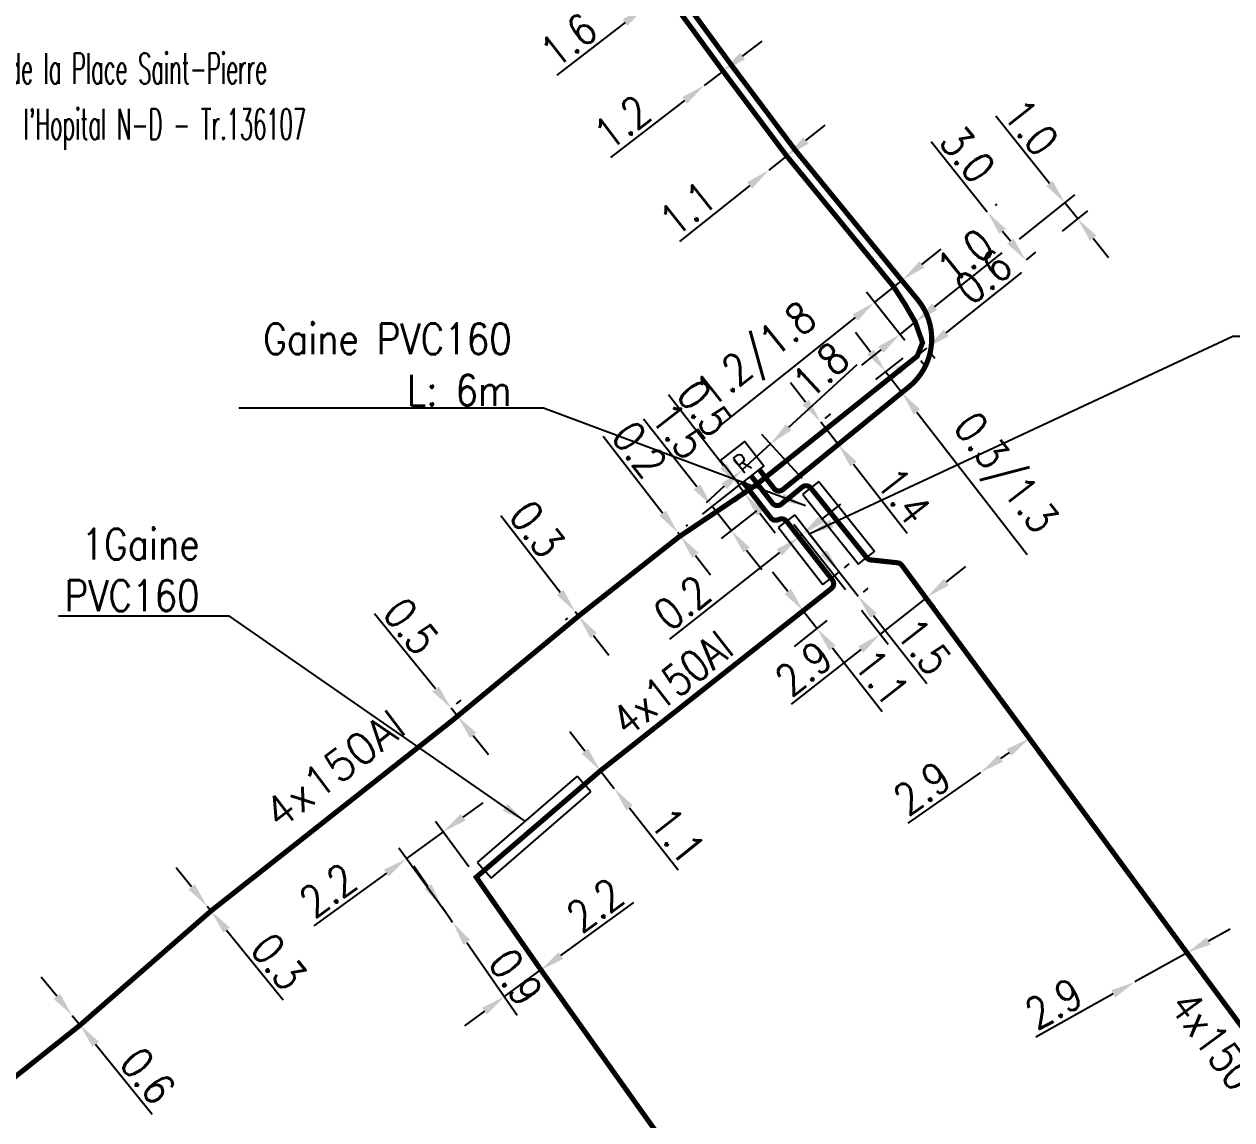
# Model space of a CAD drawing. Header units: millimetres. Extents: x 80000 to 81010, y 144000 to 145002.
# Drawn here: x 80778.1 to 80836.8, y 144530.2 to 144583.4 of the extents above; entities that cross this region are included whole.
import ezdxf
from ezdxf.enums import TextEntityAlignment as Align

# ---------------------------------------------------------------- set-up
doc = ezdxf.new("R2010")
doc.units = ezdxf.units.MM
doc.header["$PDMODE"] = 34
doc.linetypes.add('B_ST_AL', pattern=[2000, 1000, 1000])
doc.layers.get('0').update_dxf_attribs({"linetype": 'CONTINUOUS'})
doc.layers.get('Defpoints').update_dxf_attribs({"linetype": 'CONTINUOUS'})
for name, color, linetype in [('B_100', 3, 'CONTINUOUS'), ('B_110', 1, 'CONTINUOUS'), ('B_200', 7, 'CONTINUOUS'), ('B_400', 7, 'CONTINUOUS'), ('B_910', 7, 'CONTINUOUS')]:
    doc.layers.add(name, color=color, linetype=linetype)
doc.styles.add('M_ROMANS', font='ROMANS.shx', dxfattribs={"width": 0.75})
doc.styles.get("Standard").update_dxf_attribs({"font": 'romans.shx', "width": 0.85})
doc.dimstyles.get("Standard").update_dxf_attribs({"dimtxt": 1.5, "dimasz": 1.2, "dimexe": 0.625, "dimexo": 0.625, "dimgap": 0.25, "dimtad": 1, "dimdec": 1, "dimzin": 0, "dimdsep": 46, "dimtxsty": 'Standard', "dimcen": -0.5, "dimadec": 0, "dimazin": 0, "dimtfac": 1, "dimtdec": 1, "dimtmove": 0, "dimatfit": 3, "dimfxl": 0, "dimtolj": 1, "dimtzin": 0, "dimarcsym": 0})

# ---------------------------------------------------------------- blocks, each defined once
blk = doc.blocks.new('*D719')
at = {"layer": 'B_110', "color": 0, "linetype": 'Continuous', "lineweight": -2, "transparency": 16777216}
for p, q in [((80779.665, 144536.217), (80778.909, 144537.149)), ((80780.906, 144535.679), (80780.906, 144535.679)), ((80780.421, 144535.285), (80780.799, 144534.819)), ((80781.284, 144535.213), (80781.284, 144535.213)), ((80781.555, 144533.887), (80784.308, 144530.492))]:
    blk.add_line(p, q, dxfattribs=at)
at = {"layer": 'B_110', "color": 0, "linetype": 'Continuous', "transparency": 16777216}
for points in [[(80779.82, 144536.343), (80779.509, 144536.091), (80780.421, 144535.285)], [(80781.71, 144534.013), (80781.399, 144533.761), (80780.799, 144534.819)]]:
    blk.add_solid(points, dxfattribs=at)
at = {"layer": 'Defpoints', "color": 0, "linetype": 'Continuous', "transparency": 16777216}
for p in [(80780.421, 144535.285), (80780.799, 144534.819), (80780.799, 144534.819)]:
    blk.add_point(p, dxfattribs=at)
at = {"layer": 'B_110', "color": 0, "linetype": 'Continuous', "transparency": 16777216, "insert": (80784.086, 144532.354), "char_height": 1.5, "attachment_point": 5, "rotation": 309.04587}
blk.add_mtext('\\A1;0.6', dxfattribs=at)
blk = doc.blocks.new('*D720')
at = {"layer": 'B_110', "color": 0, "linetype": 'Continuous', "lineweight": -2, "transparency": 16777216}
for p, q in [((80786.216, 144541.531), (80785.46, 144542.463)), ((80786.972, 144540.599), (80787.161, 144540.366)), ((80787.917, 144539.434), (80790.67, 144536.039))]:
    blk.add_line(p, q, dxfattribs=at)
at = {"layer": 'B_110', "color": 0, "linetype": 'Continuous', "transparency": 16777216}
for points in [[(80786.371, 144541.657), (80786.06, 144541.405), (80786.972, 144540.599)], [(80788.072, 144539.56), (80787.761, 144539.308), (80787.161, 144540.366)]]:
    blk.add_solid(points, dxfattribs=at)
at = {"layer": 'Defpoints', "color": 0, "linetype": 'Continuous', "transparency": 16777216}
for p in [(80786.972, 144540.599), (80787.161, 144540.366), (80787.161, 144540.366)]:
    blk.add_point(p, dxfattribs=at)
at = {"layer": 'B_110', "color": 0, "linetype": 'Continuous', "transparency": 16777216, "insert": (80790.448, 144537.9), "char_height": 1.5, "attachment_point": 5, "rotation": 309.04587}
blk.add_mtext('\\A1;0.3', dxfattribs=at)
blk = doc.blocks.new('*D721')
at = {"layer": 'B_110', "color": 0, "linetype": 'Continuous', "lineweight": -2, "transparency": 16777216}
for p, q in [((80798.072, 144551.148), (80795.105, 144554.805)), ((80799.143, 144549.827), (80798.828, 144550.216)), ((80799.09, 144550.428), (80799.313, 144550.609)), ((80799.405, 144550.04), (80799.628, 144550.221)), ((80799.899, 144548.895), (80800.655, 144547.963))]:
    blk.add_line(p, q, dxfattribs=at)
at = {"layer": 'B_110', "color": 0, "linetype": 'Continuous', "transparency": 16777216}
for points in [[(80798.227, 144551.274), (80797.917, 144551.022), (80798.828, 144550.216)], [(80800.054, 144549.021), (80799.744, 144548.769), (80799.143, 144549.827)]]:
    blk.add_solid(points, dxfattribs=at)
at = {"layer": 'Defpoints', "color": 0, "linetype": 'Continuous', "transparency": 16777216}
for p in [(80798.605, 144550.034), (80798.92, 144549.646), (80799.143, 144549.827)]:
    blk.add_point(p, dxfattribs=at)
at = {"layer": 'B_110', "color": 0, "linetype": 'Continuous', "transparency": 16777216, "insert": (80796.881, 144554.204), "char_height": 1.5, "attachment_point": 5, "rotation": 309.04587}
blk.add_mtext('\\A1;0.5', dxfattribs=at)
blk = doc.blocks.new('*D722')
at = {"layer": 'B_110', "color": 0, "linetype": 'Continuous', "lineweight": -2, "transparency": 16777216}
for p, q in [((80804.132, 144555.838), (80801.246, 144559.56)), ((80805.02, 144554.692), (80804.867, 144554.89)), ((80804.484, 144554.592), (80804.373, 144554.507)), ((80804.637, 144554.395), (80804.527, 144554.309)), ((80805.756, 144553.744), (80806.491, 144552.796))]:
    blk.add_line(p, q, dxfattribs=at)
at = {"layer": 'B_110', "color": 0, "linetype": 'Continuous', "transparency": 16777216}
for points in [[(80804.29, 144555.961), (80803.974, 144555.716), (80804.867, 144554.89)], [(80805.914, 144553.866), (80805.598, 144553.621), (80805.02, 144554.692)]]:
    blk.add_solid(points, dxfattribs=at)
at = {"layer": 'Defpoints', "color": 0, "linetype": 'Continuous', "transparency": 16777216}
for p in [(80804.978, 144554.975), (80805.131, 144554.778), (80805.02, 144554.692)]:
    blk.add_point(p, dxfattribs=at)
at = {"layer": 'B_110', "color": 0, "linetype": 'Continuous', "transparency": 16777216, "insert": (80803.008, 144558.92), "char_height": 1.5, "attachment_point": 5, "rotation": 307.78641}
blk.add_mtext('\\A1;0.3', dxfattribs=at)
blk = doc.blocks.new('*D723')
at = {"layer": 'B_110', "color": 0, "linetype": 'Continuous', "lineweight": -2, "transparency": 16777216}
for p, q in [((80809.108, 144559.695), (80806.223, 144563.417)), ((80810.248, 144559.061), (80810.337, 144559.129)), ((80810.371, 144558.902), (80810.46, 144558.971)), ((80809.966, 144558.588), (80809.843, 144558.746)), ((80810.701, 144557.64), (80811.436, 144556.691))]:
    blk.add_line(p, q, dxfattribs=at)
at = {"layer": 'B_110', "color": 0, "linetype": 'Continuous', "transparency": 16777216}
for points in [[(80809.266, 144559.817), (80808.95, 144559.572), (80809.843, 144558.746)], [(80810.859, 144557.762), (80810.543, 144557.517), (80809.966, 144558.588)]]:
    blk.add_solid(points, dxfattribs=at)
at = {"layer": 'Defpoints', "color": 0, "linetype": 'Continuous', "transparency": 16777216}
for p in [(80809.754, 144558.678), (80809.877, 144558.52), (80809.966, 144558.588)]:
    blk.add_point(p, dxfattribs=at)
at = {"layer": 'B_110', "color": 0, "linetype": 'Continuous', "transparency": 16777216, "insert": (80807.985, 144562.777), "char_height": 1.5, "attachment_point": 5, "rotation": 307.77763}
blk.add_mtext('\\A1;0.2', dxfattribs=at)
blk = doc.blocks.new('*D724')
at = {"layer": 'B_110', "color": 0, "linetype": 'Continuous', "lineweight": -2, "transparency": 16777216}
for p, q in [((80827.912, 144575.709), (80825.299, 144578.984)), ((80826.446, 144573.005), (80829.149, 144575.161)), ((80829.284, 144573.989), (80828.66, 144574.771)), ((80828.538, 144573.394), (80829.773, 144574.379)), ((80830.032, 144573.051), (80830.781, 144572.113))]:
    blk.add_line(p, q, dxfattribs=at)
at = {"layer": 'B_110', "color": 0, "linetype": 'Continuous', "transparency": 16777216}
for points in [[(80828.068, 144575.834), (80827.756, 144575.585), (80828.66, 144574.771)], [(80830.189, 144573.176), (80829.876, 144572.927), (80829.284, 144573.989)]]:
    blk.add_solid(points, dxfattribs=at)
at = {"layer": 'Defpoints', "color": 0, "linetype": 'Continuous', "transparency": 16777216}
for p in [(80828.66, 144574.771), (80828.049, 144573.004), (80825.958, 144572.615)]:
    blk.add_point(p, dxfattribs=at)
at = {"layer": 'B_110', "color": 0, "linetype": 'Continuous', "transparency": 16777216, "insert": (80827.013, 144578.439), "char_height": 1.5, "attachment_point": 5, "rotation": 308.58146}
blk.add_mtext('\\A1;1.0', dxfattribs=at)
blk = doc.blocks.new('*D725')
at = {"layer": 'B_110', "color": 0, "linetype": 'Continuous', "lineweight": -2, "transparency": 16777216}
for p, q in [((80824.887, 144574.319), (80822.161, 144577.736)), ((80825.294, 144574.644), (80825.375, 144574.709)), ((80826.009, 144572.912), (80825.635, 144573.381)), ((80826.796, 144572.005), (80827.246, 144572.364))]:
    blk.add_line(p, q, dxfattribs=at)
at = {"layer": 'B_110', "color": 0, "linetype": 'Continuous', "transparency": 16777216}
for points in [[(80825.792, 144573.506), (80825.479, 144573.256), (80824.887, 144574.319)], [(80826.166, 144573.037), (80825.853, 144572.787), (80826.758, 144571.974)]]:
    blk.add_solid(points, dxfattribs=at)
at = {"layer": 'Defpoints', "color": 0, "linetype": 'Continuous', "transparency": 16777216}
for p in [(80824.805, 144574.254), (80824.887, 144574.319), (80826.308, 144571.615)]:
    blk.add_point(p, dxfattribs=at)
at = {"layer": 'B_110', "color": 0, "linetype": 'Continuous', "transparency": 16777216, "insert": (80823.931, 144577.121), "char_height": 1.5, "attachment_point": 5, "rotation": 308.58146}
blk.add_mtext('\\A1;3.0', dxfattribs=at)
blk = doc.blocks.new('*D726')
at = {"layer": 'B_110', "color": 0, "linetype": 'Continuous', "lineweight": -2, "transparency": 16777216}
for p, q in [((80812.064, 144561.984), (80809.387, 144565.44)), ((80812.83, 144561.06), (80812.305, 144560.653)), ((80813.136, 144560.664), (80812.611, 144560.257)), ((80813.105, 144560.64), (80812.799, 144561.035)), ((80813.84, 144559.691), (80814.574, 144558.743))]:
    blk.add_line(p, q, dxfattribs=at)
at = {"layer": 'B_110', "color": 0, "linetype": 'Continuous', "transparency": 16777216}
for points in [[(80812.222, 144562.107), (80811.906, 144561.862), (80812.799, 144561.035)], [(80813.998, 144559.814), (80813.682, 144559.569), (80813.105, 144560.64)]]:
    blk.add_solid(points, dxfattribs=at)
at = {"layer": 'Defpoints', "color": 0, "linetype": 'Continuous', "transparency": 16777216}
for p in [(80813.324, 144561.442), (80813.105, 144560.64), (80813.63, 144561.047)]:
    blk.add_point(p, dxfattribs=at)
at = {"layer": 'B_110', "color": 0, "linetype": 'Continuous', "transparency": 16777216, "insert": (80811.149, 144564.799), "char_height": 1.5, "attachment_point": 5, "rotation": 307.75694}
blk.add_mtext('\\A1;0.5', dxfattribs=at)
blk = doc.blocks.new('*D727')
at = {"layer": 'B_110', "color": 0, "linetype": 'Continuous', "lineweight": -2, "transparency": 16777216}
for p, q in [((80822.89, 144568.454), (80826.571, 144571.391)), ((80821.483, 144567.332), (80821.952, 144567.706)), ((80821.661, 144567.108), (80821.872, 144566.843)), ((80822.13, 144567.483), (80822.341, 144567.217)), ((80820.545, 144566.583), (80819.607, 144565.835))]:
    blk.add_line(p, q, dxfattribs=at)
at = {"layer": 'B_110', "color": 0, "linetype": 'Continuous', "transparency": 16777216}
for points in [[(80822.765, 144568.611), (80823.014, 144568.298), (80821.952, 144567.706)], [(80820.42, 144566.74), (80820.669, 144566.427), (80821.483, 144567.332)]]:
    blk.add_solid(points, dxfattribs=at)
at = {"layer": 'Defpoints', "color": 0, "linetype": 'Continuous', "transparency": 16777216}
for p in [(80821.74, 144567.971), (80821.952, 144567.706), (80821.271, 144567.597)]:
    blk.add_point(p, dxfattribs=at)
at = {"layer": 'B_110', "color": 0, "linetype": 'Continuous', "transparency": 16777216, "insert": (80824.708, 144571.184), "char_height": 1.5, "attachment_point": 5, "rotation": 38.58146}
blk.add_mtext('\\A1;0.6', dxfattribs=at)
blk = doc.blocks.new('*D728')
at = {"layer": 'B_110', "color": 0, "linetype": 'Continuous', "lineweight": -2, "transparency": 16777216}
for p, q in [((80822.328, 144569.72), (80825.603, 144572.332)), ((80820.647, 144568.379), (80821.39, 144568.971)), ((80819.709, 144567.63), (80818.771, 144566.882))]:
    blk.add_line(p, q, dxfattribs=at)
at = {"layer": 'B_110', "color": 0, "linetype": 'Continuous', "transparency": 16777216}
for points in [[(80822.203, 144569.876), (80822.453, 144569.563), (80821.39, 144568.971)], [(80819.585, 144567.787), (80819.834, 144567.474), (80820.647, 144568.379)]]:
    blk.add_solid(points, dxfattribs=at)
at = {"layer": 'Defpoints', "color": 0, "linetype": 'Continuous', "transparency": 16777216}
for p in [(80821.39, 144568.971), (80821.39, 144568.971), (80820.647, 144568.379)]:
    blk.add_point(p, dxfattribs=at)
at = {"layer": 'B_110', "color": 0, "linetype": 'Continuous', "transparency": 16777216, "insert": (80823.811, 144572.182), "char_height": 1.5, "attachment_point": 5, "rotation": 38.58146}
blk.add_mtext('\\A1;1.0', dxfattribs=at)
blk = doc.blocks.new('*D729')
at = {"layer": 'B_110', "color": 0, "linetype": 'Continuous', "lineweight": -2, "transparency": 16777216}
for p, q in [((80816.076, 144577.797), (80817.014, 144578.545)), ((80815.138, 144577.048), (80814.278, 144576.362)), ((80813.34, 144575.614), (80809.928, 144572.892))]:
    blk.add_line(p, q, dxfattribs=at)
at = {"layer": 'B_110', "color": 0, "linetype": 'Continuous', "transparency": 16777216}
for points in [[(80815.952, 144577.953), (80816.201, 144577.64), (80815.138, 144577.048)], [(80813.216, 144575.77), (80813.465, 144575.458), (80814.278, 144576.362)]]:
    blk.add_solid(points, dxfattribs=at)
at = {"layer": 'Defpoints', "color": 0, "linetype": 'Continuous', "transparency": 16777216}
for p in [(80815.138, 144577.048), (80815.138, 144577.048), (80814.278, 144576.362)]:
    blk.add_point(p, dxfattribs=at)
at = {"layer": 'B_110', "color": 0, "linetype": 'Continuous', "transparency": 16777216, "insert": (80810.331, 144574.492), "char_height": 1.5, "attachment_point": 5, "rotation": 38.58146}
blk.add_mtext('\\A1;1.1', dxfattribs=at)
blk = doc.blocks.new('*D730')
at = {"layer": 'B_110', "color": 0, "linetype": 'Continuous', "lineweight": -2, "transparency": 16777216}
for p, q in [((80812.997, 144581.9), (80813.95, 144582.63)), ((80812.044, 144581.17), (80811.131, 144580.471)), ((80810.179, 144579.741), (80806.569, 144576.977))]:
    blk.add_line(p, q, dxfattribs=at)
at = {"layer": 'B_110', "color": 0, "linetype": 'Continuous', "transparency": 16777216}
for points in [[(80812.876, 144582.059), (80813.119, 144581.741), (80812.044, 144581.17)], [(80810.057, 144579.9), (80810.3, 144579.583), (80811.131, 144580.471)]]:
    blk.add_solid(points, dxfattribs=at)
at = {"layer": 'Defpoints', "color": 0, "linetype": 'Continuous', "transparency": 16777216}
for p in [(80812.044, 144581.17), (80812.044, 144581.17), (80811.131, 144580.471)]:
    blk.add_point(p, dxfattribs=at)
at = {"layer": 'B_110', "color": 0, "linetype": 'Continuous', "transparency": 16777216, "insert": (80807.147, 144578.679), "char_height": 1.5, "attachment_point": 5, "rotation": 37.4489}
blk.add_mtext('\\A1;1.2', dxfattribs=at)
blk = doc.blocks.new('*D1062')
at = {"layer": 'B_110', "color": 0, "linetype": 'Continuous', "lineweight": -2, "transparency": 16777216}
for p, q in [((80804.168, 144538.203), (80807.703, 144540.775)), ((80801.419, 144536.203), (80803.198, 144537.497)), ((80800.448, 144535.497), (80799.478, 144534.791))]:
    blk.add_line(p, q, dxfattribs=at)
at = {"layer": 'B_110', "color": 0, "linetype": 'Continuous', "transparency": 16777216}
for points in [[(80804.05, 144538.365), (80804.286, 144538.041), (80803.198, 144537.497)], [(80800.331, 144535.658), (80800.566, 144535.335), (80801.419, 144536.203)]]:
    blk.add_solid(points, dxfattribs=at)
at = {"layer": 'Defpoints', "color": 0, "linetype": 'Continuous', "transparency": 16777216}
for p in [(80803.198, 144537.497), (80801.419, 144536.203), (80801.419, 144536.203)]:
    blk.add_point(p, dxfattribs=at)
at = {"layer": 'B_110', "color": 0, "linetype": 'Continuous', "transparency": 16777216, "insert": (80805.832, 144540.65), "char_height": 1.5, "attachment_point": 5, "rotation": 36.03863}
blk.add_mtext('\\A1;2.2', dxfattribs=at)
blk = doc.blocks.new('*D1063')
at = {"layer": 'B_110', "color": 0, "linetype": 'Continuous', "lineweight": -2, "transparency": 16777216}
for p, q in [((80797.705, 144541.549), (80797.02, 144542.534)), ((80798.39, 144540.563), (80798.903, 144539.824)), ((80799.588, 144538.838), (80802.047, 144535.298))]:
    blk.add_line(p, q, dxfattribs=at)
at = {"layer": 'B_110', "color": 0, "linetype": 'Continuous', "transparency": 16777216}
for points in [[(80797.869, 144541.663), (80797.541, 144541.435), (80798.39, 144540.563)], [(80799.752, 144538.953), (80799.423, 144538.724), (80798.903, 144539.824)]]:
    blk.add_solid(points, dxfattribs=at)
at = {"layer": 'Defpoints', "color": 0, "linetype": 'Continuous', "transparency": 16777216}
for p in [(80798.39, 144540.563), (80798.39, 144540.563), (80798.903, 144539.824)]:
    blk.add_point(p, dxfattribs=at)
at = {"layer": 'B_110', "color": 0, "linetype": 'Continuous', "transparency": 16777216, "insert": (80801.981, 144537.146), "char_height": 1.5, "attachment_point": 5, "rotation": 304.7853}
blk.add_mtext('\\A1;0.9', dxfattribs=at)
blk = doc.blocks.new('*D1064')
at = {"layer": 'B_110', "color": 0, "linetype": 'Continuous', "lineweight": -2, "transparency": 16777216}
for p, q in [((80805.335, 144548.124), (80804.592, 144549.067)), ((80806.077, 144547.181), (80806.758, 144546.317)), ((80807.501, 144545.374), (80809.867, 144542.369))]:
    blk.add_line(p, q, dxfattribs=at)
at = {"layer": 'B_110', "color": 0, "linetype": 'Continuous', "transparency": 16777216}
for points in [[(80805.492, 144548.248), (80805.178, 144548), (80806.077, 144547.181)], [(80807.658, 144545.498), (80807.343, 144545.251), (80806.758, 144546.317)]]:
    blk.add_solid(points, dxfattribs=at)
at = {"layer": 'Defpoints', "color": 0, "linetype": 'Continuous', "transparency": 16777216}
for p in [(80806.077, 144547.181), (80806.077, 144547.181), (80806.758, 144546.317)]:
    blk.add_point(p, dxfattribs=at)
at = {"layer": 'B_110', "color": 0, "linetype": 'Continuous', "transparency": 16777216, "insert": (80809.841, 144544.019), "char_height": 1.5, "attachment_point": 5, "rotation": 308.22565}
blk.add_mtext('\\A1;1.1', dxfattribs=at)
blk = doc.blocks.new('*D1065')
at = {"layer": 'B_110', "color": 0, "linetype": 'Continuous', "lineweight": -2, "transparency": 16777216}
for p, q in [((80815.194, 144555.889), (80814.452, 144556.832)), ((80814.833, 144554.077), (80816.428, 144555.333)), ((80815.937, 144554.947), (80816.617, 144554.083)), ((80815.514, 144553.213), (80817.108, 144554.469)), ((80817.36, 144553.14), (80819.786, 144550.059))]:
    blk.add_line(p, q, dxfattribs=at)
at = {"layer": 'B_110', "color": 0, "linetype": 'Continuous', "transparency": 16777216}
for points in [[(80815.351, 144556.013), (80815.037, 144555.766), (80815.937, 144554.947)], [(80817.517, 144553.264), (80817.203, 144553.016), (80816.617, 144554.083)]]:
    blk.add_solid(points, dxfattribs=at)
at = {"layer": 'Defpoints', "color": 0, "linetype": 'Continuous', "transparency": 16777216}
for p in [(80815.937, 144554.947), (80814.342, 144553.691), (80815.023, 144552.827)]:
    blk.add_point(p, dxfattribs=at)
at = {"layer": 'B_110', "color": 0, "linetype": 'Continuous', "transparency": 16777216, "insert": (80819.76, 144551.709), "char_height": 1.5, "attachment_point": 5, "rotation": 308.22565}
blk.add_mtext('\\A1;1.1', dxfattribs=at)
blk = doc.blocks.new('*D1066')
at = {"layer": 'B_400', "color": 0, "linetype": 'Continuous', "lineweight": -2, "transparency": 16777216}
for p, q in [((80816.944, 144557.777), (80816.202, 144558.72)), ((80817.943, 144557.036), (80818.178, 144557.221)), ((80817.687, 144556.834), (80818.615, 144555.656)), ((80818.871, 144555.858), (80819.106, 144556.043)), ((80819.358, 144554.713), (80821.95, 144551.422))]:
    blk.add_line(p, q, dxfattribs=at)
at = {"layer": 'B_400', "color": 0, "linetype": 'Continuous', "transparency": 16777216}
for points in [[(80817.101, 144557.901), (80816.787, 144557.653), (80817.687, 144556.834)], [(80819.515, 144554.837), (80819.2, 144554.59), (80818.615, 144555.656)]]:
    blk.add_solid(points, dxfattribs=at)
at = {"layer": 'Defpoints', "color": 0, "linetype": 'Continuous', "transparency": 16777216}
for p in [(80817.452, 144556.649), (80817.687, 144556.834), (80818.38, 144555.471)]:
    blk.add_point(p, dxfattribs=at)
at = {"layer": 'B_400', "color": 0, "linetype": 'Continuous', "transparency": 16777216, "insert": (80821.81, 144553.215), "char_height": 1.5, "attachment_point": 5, "rotation": 308.22565}
blk.add_mtext('\\A1;1.5', dxfattribs=at)
blk = doc.blocks.new('*D1078')
at = {"layer": 'B_110', "color": 0, "linetype": 'Continuous', "lineweight": -2, "transparency": 16777216}
for p, q in [((80799.415, 144544.918), (80800.385, 144545.624)), ((80798.444, 144544.212), (80796.657, 144542.911)), ((80799.684, 144542.508), (80798.077, 144544.718)), ((80798.535, 144540.329), (80796.289, 144543.417)), ((80795.686, 144542.205), (80792.151, 144539.634))]:
    blk.add_line(p, q, dxfattribs=at)
at = {"layer": 'B_110', "color": 0, "linetype": 'Continuous', "transparency": 16777216}
for points in [[(80799.297, 144545.08), (80799.532, 144544.756), (80798.444, 144544.212)], [(80795.569, 144542.367), (80795.804, 144542.044), (80796.657, 144542.911)]]:
    blk.add_solid(points, dxfattribs=at)
at = {"layer": 'Defpoints', "color": 0, "linetype": 'Continuous', "transparency": 16777216}
for p in [(80798.444, 144544.212), (80800.052, 144542.003), (80798.903, 144539.824)]:
    blk.add_point(p, dxfattribs=at)
at = {"layer": 'B_110', "color": 0, "linetype": 'Continuous', "transparency": 16777216, "insert": (80792.845, 144541.375), "char_height": 1.5, "attachment_point": 5, "rotation": 36.03863}
blk.add_mtext('\\A1;2.2', dxfattribs=at)
blk = doc.blocks.new('*D1079')
at = {"layer": 'B_110', "color": 0, "linetype": 'Continuous', "lineweight": -2, "transparency": 16777216}
for p, q in [((80816.823, 144559.387), (80817.766, 144560.13)), ((80816.972, 144556.938), (80815.338, 144559.013)), ((80817.993, 144555.962), (80815.494, 144559.136)), ((80815.88, 144558.645), (80815.724, 144558.522)), ((80814.782, 144557.779), (80809.437, 144553.57))]:
    blk.add_line(p, q, dxfattribs=at)
at = {"layer": 'B_110', "color": 0, "linetype": 'Continuous', "transparency": 16777216}
for points in [[(80816.699, 144559.544), (80816.947, 144559.23), (80815.88, 144558.645)], [(80814.658, 144557.936), (80814.905, 144557.622), (80815.724, 144558.522)]]:
    blk.add_solid(points, dxfattribs=at)
at = {"layer": 'Defpoints', "color": 0, "linetype": 'Continuous', "transparency": 16777216}
for p in [(80815.724, 144558.522), (80817.358, 144556.447), (80818.38, 144555.471)]:
    blk.add_point(p, dxfattribs=at)
at = {"layer": 'B_110', "color": 0, "linetype": 'Continuous', "transparency": 16777216, "insert": (80810.064, 144555.337), "char_height": 1.5, "attachment_point": 5, "rotation": 38.22565}
blk.add_mtext('\\A1;0.2', dxfattribs=at)
blk = doc.blocks.new('*D1080')
at = {"layer": 'B_110', "color": 0, "linetype": 'Continuous', "lineweight": -2, "transparency": 16777216}
for p, q in [((80810.776, 144560.964), (80808.184, 144564.255)), ((80812.736, 144560.98), (80811.028, 144559.635)), ((80812.447, 144558.843), (80811.519, 144560.022)), ((80813.664, 144559.802), (80811.956, 144558.456)), ((80813.189, 144557.9), (80813.932, 144556.958))]:
    blk.add_line(p, q, dxfattribs=at)
at = {"layer": 'B_110', "color": 0, "linetype": 'Continuous', "transparency": 16777216}
for points in [[(80810.933, 144561.088), (80810.619, 144560.84), (80811.519, 144560.022)], [(80813.346, 144558.024), (80813.032, 144557.777), (80812.447, 144558.843)]]:
    blk.add_solid(points, dxfattribs=at)
at = {"layer": 'Defpoints', "color": 0, "linetype": 'Continuous', "transparency": 16777216}
for p in [(80813.227, 144561.367), (80811.519, 144560.022), (80814.155, 144560.189)]:
    blk.add_point(p, dxfattribs=at)
at = {"layer": 'B_110', "color": 0, "linetype": 'Continuous', "transparency": 16777216, "insert": (80809.894, 144563.7), "char_height": 1.5, "attachment_point": 5, "rotation": 308.22565}
blk.add_mtext('\\A1;1.5', dxfattribs=at)
blk = doc.blocks.new('GIS_MODF')
at = {"color": 0, "linetype": 'Continuous', "flags": 128}
for points in [[(-2.176, -0.014), (-1.676, -0.014)], [(1.519, -0.014), (2.019, -0.014)]]:
    blk.add_lwpolyline(points, dxfattribs=at)
at = {"color": 0, "linetype": 'Continuous', "width": 0.5}
blk.add_attdef('DATE', text='', height=1.5, dxfattribs=at).set_placement((-2.502, -0.798), align=Align.RIGHT)
at = {"color": 0, "linetype": 'Continuous', "width": 1.771291}
blk.add_attdef('USER', text='', height=1.5, dxfattribs=at).set_placement((-1.507, -0.798), (1.276, -0.798), align=Align.FIT)
at = {"color": 0, "linetype": 'Continuous', "width": 0.5}
blk.add_attdef('DESC', (2.289, -0.798), '', height=1.5, dxfattribs=at)
blk = doc.blocks.new('*D381')
at = {"layer": 'B_100', "color": 0, "linetype": 'Continuous', "lineweight": -2, "transparency": 16777216}
for p, q in [((80810.587, 144586.066), (80811.538, 144586.798)), ((80809.636, 144585.334), (80808.234, 144584.255)), ((80807.283, 144583.523), (80803.962, 144580.968))]:
    blk.add_line(p, q, dxfattribs=at)
at = {"layer": 'B_100', "color": 0, "linetype": 'Continuous', "transparency": 16777216}
for points in [[(80810.465, 144586.225), (80810.709, 144585.908), (80809.636, 144585.334)], [(80807.161, 144583.682), (80807.405, 144583.365), (80808.234, 144584.255)]]:
    blk.add_solid(points, dxfattribs=at)
at = {"layer": 'Defpoints', "color": 0, "linetype": 'Continuous', "transparency": 16777216}
for p in [(80809.636, 144585.334), (80809.636, 144585.334), (80808.234, 144584.255)]:
    blk.add_point(p, dxfattribs=at)
at = {"layer": 'B_100', "color": 0, "linetype": 'Continuous', "transparency": 16777216, "insert": (80804.537, 144582.672), "char_height": 1.5, "attachment_point": 5, "rotation": 37.57667}
blk.add_mtext('\\A1;1.6', dxfattribs=at)
blk = doc.blocks.new('*D382')
at = {"layer": 'B_100', "color": 0, "linetype": 'Continuous', "lineweight": -2, "transparency": 16777216}
for p, q in [((80816.057, 144565.077), (80815.322, 144566.025)), ((80816.792, 144564.128), (80817.649, 144563.021)), ((80817.002, 144564.291), (80817.286, 144564.511)), ((80817.859, 144563.184), (80818.143, 144563.404)), ((80818.384, 144562.072), (80820.986, 144558.712))]:
    blk.add_line(p, q, dxfattribs=at)
at = {"layer": 'B_100', "color": 0, "linetype": 'Continuous', "transparency": 16777216}
for points in [[(80816.215, 144565.199), (80815.899, 144564.954), (80816.792, 144564.128)], [(80818.542, 144562.195), (80818.226, 144561.95), (80817.649, 144563.021)]]:
    blk.add_solid(points, dxfattribs=at)
at = {"layer": 'Defpoints', "color": 0, "linetype": 'Continuous', "transparency": 16777216}
for p in [(80816.508, 144563.908), (80817.649, 144563.021), (80817.365, 144562.801)]:
    blk.add_point(p, dxfattribs=at)
at = {"layer": 'B_100', "color": 0, "linetype": 'Continuous', "transparency": 16777216, "insert": (80820.843, 144560.53), "char_height": 1.5, "attachment_point": 5, "rotation": 307.75683}
blk.add_mtext('\\A1;1.4', dxfattribs=at)
blk = doc.blocks.new('B_200_01')
at = {"color": 0, "linetype": 'Continuous', "flags": 128}
blk.add_lwpolyline([(-0.75, -0.75), (-0.75, 0.75), (0.75, 0.75), (0.75, -0.75)], close=True, dxfattribs=at)
at = {"color": 0, "linetype": 'Continuous', "style": 'M_ROMANS', "width": 0.75}
blk.add_text('R', height=0.9, dxfattribs=at).set_placement((0, 0), align=Align.MIDDLE)
at = {"color": 0, "linetype": 'Continuous', "style": 'M_ROMANS', "width": 0.75, "flags": 3}
for tag, p in [('DEF_LEG', (0, -5)), ('DEF_COUP', (0, -7.5)), ('DEF_TYPE', (0, -10))]:
    blk.add_attdef(tag, text='', height=1.2, dxfattribs=at).set_placement(p, align=Align.MIDDLE)
blk = doc.blocks.new('*D406')
at = {"layer": 'B_100', "color": 0, "linetype": 'Continuous', "lineweight": -2, "transparency": 16777216}
for p, q in [((80821.71, 144571.777), (80822.648, 144572.525)), ((80821.059, 144570.669), (80820.382, 144571.517)), ((80820.772, 144571.029), (80819.404, 144569.937)), ((80820.881, 144568.085), (80819.014, 144570.426)), ((80818.466, 144569.189), (80811.774, 144563.85))]:
    blk.add_line(p, q, dxfattribs=at)
at = {"layer": 'B_100', "color": 0, "linetype": 'Continuous', "transparency": 16777216}
for points in [[(80821.585, 144571.933), (80821.835, 144571.621), (80820.772, 144571.029)], [(80818.341, 144569.345), (80818.591, 144569.032), (80819.404, 144569.937)]]:
    blk.add_solid(points, dxfattribs=at)
at = {"layer": 'Defpoints', "color": 0, "linetype": 'Continuous', "transparency": 16777216}
for p in [(80820.772, 144571.029), (80821.449, 144570.18), (80821.271, 144567.597)]:
    blk.add_point(p, dxfattribs=at)
at = {"layer": 'B_100', "color": 0, "linetype": 'Continuous', "transparency": 16777216, "insert": (80813.782, 144567.234), "char_height": 1.5, "attachment_point": 5, "rotation": 38.58144}
blk.add_mtext('\\A1;1.2/1.8', dxfattribs=at)
blk = doc.blocks.new('*D407')
at = {"layer": 'B_100', "color": 0, "linetype": 'Continuous', "lineweight": -2, "transparency": 16777216}
for p, q in [((80819.211, 144567.519), (80818.476, 144568.467)), ((80820.777, 144567.214), (80819.451, 144566.187)), ((80819.945, 144566.57), (80820.736, 144565.549)), ((80821.471, 144564.6), (80826.824, 144557.688))]:
    blk.add_line(p, q, dxfattribs=at)
at = {"layer": 'B_100', "color": 0, "linetype": 'Continuous', "transparency": 16777216}
for points in [[(80819.369, 144567.641), (80819.052, 144567.396), (80819.945, 144566.57)], [(80821.629, 144564.723), (80821.313, 144564.478), (80820.736, 144565.549)]]:
    blk.add_solid(points, dxfattribs=at)
at = {"layer": 'Defpoints', "color": 0, "linetype": 'Continuous', "transparency": 16777216}
for p in [(80821.271, 144567.597), (80820.736, 144565.549), (80820.736, 144565.549)]:
    blk.add_point(p, dxfattribs=at)
at = {"layer": 'B_100', "color": 0, "linetype": 'Continuous', "transparency": 16777216, "insert": (80825.616, 144561.522), "char_height": 1.5, "attachment_point": 5, "rotation": 307.75683}
blk.add_mtext('\\A1;0.3/1.3', dxfattribs=at)
blk = doc.blocks.new('*D429')
at = {"layer": 'B_100', "color": 0, "linetype": 'Continuous', "lineweight": -2, "transparency": 16777216}
for p, q in [((80822.907, 144556.35), (80823.85, 144557.092)), ((80821.045, 144556.774), (80822.351, 144555.116)), ((80821.964, 144555.607), (80819.686, 144553.813)), ((80818.767, 144554.98), (80820.073, 144553.322)), ((80818.744, 144553.07), (80815.357, 144550.403))]:
    blk.add_line(p, q, dxfattribs=at)
at = {"layer": 'B_100', "color": 0, "linetype": 'Continuous', "transparency": 16777216}
for points in [[(80822.783, 144556.507), (80823.031, 144556.192), (80821.964, 144555.607)], [(80818.62, 144553.227), (80818.867, 144552.913), (80819.686, 144553.813)]]:
    blk.add_solid(points, dxfattribs=at)
at = {"layer": 'Defpoints', "color": 0, "linetype": 'Continuous', "transparency": 16777216}
for p in [(80820.658, 144557.265), (80818.38, 144555.471), (80819.686, 144553.813)]:
    blk.add_point(p, dxfattribs=at)
at = {"layer": 'B_100', "color": 0, "linetype": 'Continuous', "transparency": 16777216, "insert": (80815.96, 144552.151), "char_height": 1.5, "attachment_point": 5, "rotation": 38.22562}
blk.add_mtext('\\A1;2.9', dxfattribs=at)
blk = doc.blocks.new('*D430')
at = {"layer": 'B_100', "color": 0, "linetype": 'Continuous', "lineweight": -2, "transparency": 16777216}
for p, q in [((80825.948, 144548.065), (80825.538, 144547.778)), ((80824.554, 144547.092), (80821.02, 144544.624))]:
    blk.add_line(p, q, dxfattribs=at)
at = {"layer": 'B_100', "color": 0, "linetype": 'Continuous', "transparency": 16777216}
for points in [[(80825.834, 144548.229), (80826.063, 144547.901), (80826.932, 144548.752)], [(80825.424, 144547.942), (80825.653, 144547.614), (80824.554, 144547.092)]]:
    blk.add_solid(points, dxfattribs=at)
at = {"layer": 'Defpoints', "color": 0, "linetype": 'Continuous', "transparency": 16777216}
for p in [(80826.932, 144548.752), (80824.554, 144547.092), (80824.554, 144547.092)]:
    blk.add_point(p, dxfattribs=at)
at = {"layer": 'B_100', "color": 0, "linetype": 'Continuous', "transparency": 16777216, "insert": (80821.723, 144546.334), "char_height": 1.5, "attachment_point": 5, "rotation": 34.91961}
blk.add_mtext('\\A1;2.9', dxfattribs=at)
blk = doc.blocks.new('*D431')
at = {"layer": 'B_100', "color": 0, "linetype": 'Continuous', "lineweight": -2, "transparency": 16777216}
for p, q in [((80835.646, 144538.909), (80836.695, 144539.492)), ((80834.597, 144538.326), (80832.062, 144536.917)), ((80831.013, 144536.334), (80827.246, 144534.239))]:
    blk.add_line(p, q, dxfattribs=at)
at = {"layer": 'B_100', "color": 0, "linetype": 'Continuous', "transparency": 16777216}
for points in [[(80835.549, 144539.084), (80835.743, 144538.734), (80834.597, 144538.326)], [(80830.916, 144536.509), (80831.111, 144536.159), (80832.062, 144536.917)]]:
    blk.add_solid(points, dxfattribs=at)
at = {"layer": 'Defpoints', "color": 0, "linetype": 'Continuous', "transparency": 16777216}
for p in [(80834.597, 144538.326), (80832.062, 144536.917), (80832.062, 144536.917)]:
    blk.add_point(p, dxfattribs=at)
at = {"layer": 'B_100', "color": 0, "linetype": 'Continuous', "transparency": 16777216, "insert": (80828.119, 144535.869), "char_height": 1.5, "attachment_point": 5, "rotation": 29.06726}
blk.add_mtext('\\A1;2.9', dxfattribs=at)
blk = doc.blocks.new('*D447')
at = {"layer": 'B_400', "color": 0, "linetype": 'Continuous', "lineweight": -2, "transparency": 16777216}
for p, q in [((80815.236, 144563.864), (80818.564, 144566.911)), ((80812.99, 144561.808), (80814.351, 144563.054)), ((80815.888, 144561.376), (80813.929, 144563.515)), ((80812.902, 144561.903), (80812.568, 144562.269)), ((80812.105, 144560.997), (80811.22, 144560.187))]:
    blk.add_line(p, q, dxfattribs=at)
at = {"layer": 'B_400', "color": 0, "linetype": 'Continuous', "transparency": 16777216}
for points in [[(80815.101, 144564.012), (80815.371, 144563.717), (80814.351, 144563.054)], [(80811.97, 144561.145), (80812.24, 144560.85), (80812.99, 144561.808)]]:
    blk.add_solid(points, dxfattribs=at)
at = {"layer": 'Defpoints', "color": 0, "linetype": 'Continuous', "transparency": 16777216}
for p in [(80814.351, 144563.054), (80813.324, 144561.442), (80816.31, 144560.915)]:
    blk.add_point(p, dxfattribs=at)
at = {"layer": 'B_400', "color": 0, "linetype": 'Continuous', "transparency": 16777216, "insert": (80816.786, 144566.639), "char_height": 1.5, "attachment_point": 5, "rotation": 42.4753}
blk.add_mtext('\\A1;1.8', dxfattribs=at)

msp = doc.modelspace()

# ---------------------------------------------------------------- linework, layer by layer
at = {"layer": 'B_100', "linetype": 'B_ST_AL', "const_width": 0.25, "flags": 128}
for points in [[(80813.803, 144561.815), (80814.528, 144560.884, 0.420638), (80814.954, 144560.836), (80821.083, 144565.832, 0.416014), (80821.501, 144570.067), (80820.725, 144571.007), (80815.532, 144577.357), (80812.446, 144581.468), (80809.626, 144585.315), (80805.21, 144591.082), (80801.005, 144596.82), (80797.558, 144601.057), (80794.311, 144604.968), (80792.101, 144607.455), (80789.559, 144610.903), (80783.687, 144618.546, 0.421299), (80782.976, 144618.629), (80782.91, 144618.576, -0.411816), (80782.21, 144618.647), (80781.733, 144619.225)], [(80849.974, 144508.833), (80850.098, 144508.654, 0.414214), (80850.516, 144508.578), (80854.58, 144511.395, 0.42538), (80854.649, 144511.822), (80848.417, 144520.121), (80841.803, 144528.598), (80834.597, 144538.326), (80826.932, 144548.752), (80820.736, 144557.159, 0.210204), (80820.527, 144557.279), (80819.226, 144557.419, -0.199594), (80819.024, 144557.53), (80816.314, 144560.909, 0.416579), (80815.89, 144560.954), (80814.874, 144560.126, -0.420638), (80814.448, 144560.174), (80813.408, 144561.507)]]:
    msp.add_lwpolyline(points, format="xyb", dxfattribs=at)
at = {"layer": 'B_110', "linetype": 'B_ST_AL', "flags": 128}
msp.add_lwpolyline([(80739.583, 144499.917, 0.25, 0.25, 0), (80740.631, 144498.707, 0.25, 0.25, 0), (80749.769, 144506.693, 0.25, 0.25, 0), (80761.889, 144517.877, 0.25, 0.25, 0), (80769.832, 144525.474, 0.25, 0.25, 0), (80772.305, 144528.059, 0.25, 0.25, 0), (80780.799, 144534.819, 0.25, 0.25, 0), (80787.161, 144540.366, 0.25, 0.25, 0), (80798.92, 144549.646, 0.25, 0.25, 0), (80805.131, 144554.778, 0.25, 0.25, 0), (80809.877, 144558.52, 0.25, 0.25, 0), (80813.63, 144561.047, 0.25, 0.25, 0), (80821.485, 144567.32, 0.25, 0.25, 0), (80821.74, 144567.971, 0.25, 0.25, 0), (80821.39, 144568.971, 0.25, 0.25, 0), (80820.884, 144569.846, 0.25, 0.25, 0), (80820.338, 144570.691, 0.25, 0.25, 0), (80815.138, 144577.048, 0.25, 0.25, 0), (80812.044, 144581.17, 0.25, 0.25, 0), (80809.226, 144585.015, 0.25, 0.25, 0), (80804.81, 144590.782, 0.25, 0.25, 0), (80800.609, 144596.514, 0.25, 0.25, 0), (80796.338, 144601.765, 0.25, 0.25, 0), (80793.932, 144604.643, 0.25, 0.25, 0), (80791.766, 144607.068, 0.25, 0.25, 0), (80789.294, 144610.428, 0.25, 0.25, 0), (80786.075, 144614.429, 0.25, 0.25, 0), (80783.447, 144617.694, 0.25, 0.25, 0.417667), (80782.74, 144617.766, 0.25, 0.25, 0), (80782.162, 144617.29, 0, 0, 0)], format="xyseb", dxfattribs=at)
at = {"layer": 'B_110', "linetype": 'B_ST_AL', "const_width": 0.25, "flags": 128}
msp.add_lwpolyline([(80835.428, 144498.723), (80832.252, 144496.409), (80826.19, 144504.697), (80822.047, 144510.926), (80816.194, 144519.097), (80812.993, 144523.673), (80810.155, 144527.727), (80803.198, 144537.497), (80800.052, 144542.003), (80806.076, 144547.169), (80814.342, 144553.691), (80817.308, 144556.027, 0.412933), (80817.358, 144556.447), (80815.134, 144559.297, 0.420403), (80814.708, 144559.345), (80814.794, 144559.415, -0.420638), (80814.367, 144559.463), (80813.014, 144561.2)], format="xyb", dxfattribs=at)
at = {"layer": 'B_400', "color": 7}
for p, q in [((80816.7, 144561.227), (80816.31, 144560.915)), ((80816.7, 144561.227), (80819.414, 144557.843)), ((80815.92, 144560.602), (80816.31, 144560.915)), ((80815.92, 144560.602), (80818.633, 144557.217)), ((80819.414, 144557.843), (80819.024, 144557.53)), ((80818.633, 144557.217), (80819.024, 144557.53))]:
    msp.add_line(p, q, dxfattribs=at)
at = {"layer": 'B_400', "color": 7, "linetype": 'CONTINUOUS'}
for p, q in [((80815.528, 144559.605), (80815.134, 144559.297)), ((80815.528, 144559.605), (80817.689, 144556.833)), ((80814.739, 144558.99), (80815.134, 144559.297)), ((80814.739, 144558.99), (80816.9, 144556.218)), ((80816.9, 144556.218), (80817.295, 144556.526)), ((80817.689, 144556.833), (80817.295, 144556.526)), ((80800.116, 144542.719), (80804.971, 144546.908)), ((80804.971, 144546.908), (80805.297, 144546.529)), ((80805.624, 144546.151), (80805.297, 144546.529)), ((80800.769, 144541.961), (80805.624, 144546.151)), ((80800.116, 144542.719), (80800.442, 144542.34)), ((80800.769, 144541.961), (80800.442, 144542.34))]:
    msp.add_line(p, q, dxfattribs=at)

# ---------------------------------------------------------------- block references
at = {"layer": 'B_110', "linetype": 'Continuous'}
ref = msp.add_blockref('GIS_MODF', (80763.877, 144581.345), dxfattribs=at)
ref.add_attrib('DATE', '03/03/04', dxfattribs={"layer": '0', "color": 0, "linetype": 'Continuous', "height": 1.5, "width": 0.5}).set_placement((80761.375, 144580.547), align=Align.RIGHT)
ref.add_attrib('USER', 'LM', dxfattribs={"layer": '0', "color": 0, "linetype": 'Continuous', "height": 1.5, "width": 1.0532}).set_placement((80762.37, 144580.547), (80765.153, 144580.547), align=Align.FIT)
ref.add_attrib('DESC', 'Pose 4x150Al autour de la Place Saint-Pierre', (80766.166, 144580.547), dxfattribs={"layer": '0', "color": 0, "linetype": 'Continuous', "height": 1.5, "width": 0.5})
at = {"layer": 'B_200', "linetype": 'ByBlock', "rotation": 37.75682827463168}
msp.add_blockref('B_200_01', (80812.978, 144562.123), dxfattribs=at)
msp.add_blockref('B_200_01', (80812.978, 144562.123), dxfattribs=at)
at = {"layer": 'B_910', "linetype": 'Continuous'}
ref = msp.add_blockref('GIS_MODF', (80763.711, 144578.636), dxfattribs=at)
ref.add_attrib('DATE', '13/03/12', dxfattribs={"layer": '0', "color": 0, "linetype": 'Continuous', "height": 1.5, "width": 0.5}).set_placement((80761.209, 144577.838), align=Align.RIGHT)
ref.add_attrib('USER', 'Jdw', dxfattribs={"layer": '0', "color": 0, "linetype": 'Continuous', "height": 1.5, "width": 0.721637}).set_placement((80762.204, 144577.838), (80764.987, 144577.838), align=Align.FIT)
ref.add_attrib('DESC', "270m 4G150Al - R.de l'Hopital N-D - Tr.136107", (80766, 144577.838), dxfattribs={"layer": '0', "color": 0, "linetype": 'Continuous', "height": 1.5, "width": 0.5})

# ---------------------------------------------------------------- texts
at = {"layer": 'B_100', "linetype": 'Continuous', "width": 0.85}
msp.add_text('4x150 Al', height=1.5, rotation=306.52957, dxfattribs=at).set_placement((80836.542, 144533.139), align=Align.MIDDLE)
at = {"layer": 'B_110', "linetype": 'Continuous', "width": 0.85}
msp.add_text('4x150Al', height=1.5, rotation=38.22548, dxfattribs=at).set_placement((80809.576, 144551.421), align=Align.MIDDLE)
at = {"layer": 'B_110', "linetype": 'Continuous'}
msp.add_text('4x150Al', height=1.5, rotation=37.38848, dxfattribs=at).set_placement((80793.158, 144547.262), align=Align.MIDDLE)
at = {"layer": 'B_400', "linetype": 'Continuous', "char_height": 1.5}
for s, insert, attachment_point in [('Gaine PVC160 \\PL: 6m', (80801.776, 144564.908), 9), ('1Gaine\\PPVC160', (80786.606, 144556.936), 6)]:
    msp.add_mtext(s, dxfattribs=dict(at, insert=insert, attachment_point=attachment_point))

# ---------------------------------------------------------------- dimensions: what is measured, and where the dimension line sits
at = {"layer": 'B_100', "linetype": 'Continuous'}
for base, p1, p2, angle, text, picture, middle, dimtype in [((80809.636, 144585.334), (80808.234, 144584.255), (80809.636, 144585.334), 37.57667, '1.6', '*D381', (80805.147, 144581.88), 161), ((80820.772, 144571.029), (80821.271, 144567.597), (80821.449, 144570.18), 218.58144, '1.2/1.8', '*D406', (80814.651, 144566.145), 160), ((80820.736, 144565.549), (80821.271, 144567.597), (80820.736, 144565.549), 127.75683, '0.3/1.3', '*D407', (80824.515, 144560.67), 160)]:
    dim = msp.add_linear_dim(base=base, p1=p1, p2=p2, angle=angle, text=text, dimstyle='Standard', dxfattribs=at)
    dim.commit()
    dim.dimension.update_dxf_attribs({"geometry": picture, "text_midpoint": middle, "dimtype": dimtype})
for base, p1, p2, angle, picture, middle in [((80817.649, 144563.021), (80816.508, 144563.908), (80817.365, 144562.801), 307.75683, '*D382', (80820.052, 144559.918)), ((80819.686, 144553.813), (80820.658, 144557.265), (80818.38, 144555.471), 218.22562, '*D429', (80816.579, 144551.365)), ((80824.554, 144547.092), (80826.932, 144548.752), (80824.554, 144547.092), 214.91961, '*D430', (80822.295, 144545.514)), ((80832.062, 144536.917), (80834.597, 144538.326), (80832.062, 144536.917), 209.06726, '*D431', (80828.605, 144534.995))]:
    dim = msp.add_linear_dim(base=base, p1=p1, p2=p2, angle=angle, dimstyle='Standard', dxfattribs=at)
    dim.commit()
    dim.dimension.update_dxf_attribs({"geometry": picture, "text_midpoint": middle, "dimtype": 161})
at = {"layer": 'B_110', "linetype": 'Continuous'}
for base, p1, p2, angle, picture, middle, dimtype in [((80812.044, 144581.17), (80811.131, 144580.471), (80812.044, 144581.17), 37.4489, '*D730', (80807.756, 144577.885), 160), ((80815.138, 144577.048), (80814.278, 144576.362), (80815.138, 144577.048), 38.58146, '*D729', (80810.954, 144573.71), 160), ((80821.952, 144567.706), (80821.271, 144567.597), (80821.74, 144567.971), 38.58146, '*D727', (80825.332, 144570.402), 160), ((80811.519, 144560.022), (80814.155, 144560.189), (80813.227, 144561.367), 128.22565, '*D1080', (80809.109, 144563.081), 161), ((80809.966, 144558.588), (80809.754, 144558.678), (80809.877, 144558.52), 307.77763, '*D723', (80807.194, 144562.164), 160), ((80805.02046, 144554.69228), (80804.97766, 144554.97543), (80805.13084, 144554.77785), 307.78641, '*D722', (80802.218, 144558.30696), 160), ((80815.724, 144558.522), (80818.38, 144555.471), (80817.358, 144556.447), 38.22565, '*D1079', (80810.683, 144554.551), 160), ((80815.937, 144554.947), (80815.023, 144552.827), (80814.342, 144553.691), 128.22565, '*D1065', (80818.974, 144551.09), 161), ((80799.143, 144549.827), (80798.605, 144550.034), (80798.92, 144549.646), 309.04587, '*D721', (80796.104, 144553.574), 160), ((80806.077, 144547.181), (80806.758, 144546.317), (80806.077, 144547.181), 128.22565, '*D1064', (80809.055, 144543.401), 161), ((80798.444, 144544.212), (80798.903, 144539.824), (80800.052, 144542.003), 216.03863, '*D1078', (80793.434, 144540.567), 160), ((80787.161, 144540.366), (80786.972, 144540.599), (80787.161, 144540.366), 309.04587, '*D720', (80789.672, 144537.27), 160), ((80798.39, 144540.563), (80798.903, 144539.824), (80798.39, 144540.563), 124.7853, '*D1063', (80801.16, 144536.575), 161), ((80801.419, 144536.203), (80803.198, 144537.497), (80801.419, 144536.203), 216.03863, '*D1062', (80806.421, 144539.842), 161), ((80780.799, 144534.819), (80780.421, 144535.285), (80780.799, 144534.819), 309.04587, '*D719', (80783.309, 144531.724), 160)]:
    dim = msp.add_linear_dim(base=base, p1=p1, p2=p2, angle=angle, dimstyle='Standard', dxfattribs=at)
    dim.commit()
    dim.dimension.update_dxf_attribs({"geometry": picture, "text_midpoint": middle, "dimtype": dimtype})
for base, p1, p2, angle, picture, middle in [((80828.66, 144574.771), (80828.049, 144573.004), (80825.958, 144572.615), 308.58146, '*D724', (80827.013, 144578.439)), ((80824.887, 144574.319), (80826.308, 144571.615), (80824.805, 144574.254), 308.58146, '*D725', (80823.931, 144577.121)), ((80821.39, 144568.971), (80820.647, 144568.379), (80821.39, 144568.971), 38.58146, '*D728', (80823.811, 144572.182))]:
    dim = msp.add_linear_dim(base=base, p1=p1, p2=p2, angle=angle, dimstyle='Standard', dxfattribs=at)
    dim.commit()
    dim.dimension.update_dxf_attribs({"geometry": picture, "text_midpoint": middle})
dim = msp.add_linear_dim(base=(80813.105, 144560.64), p1=(80813.324, 144561.442), p2=(80813.63, 144561.047), angle=307.75694, text='0.5', dimstyle='Standard', dxfattribs=at)
dim.commit()
dim.dimension.update_dxf_attribs({"geometry": '*D726', "text_midpoint": (80810.358, 144564.187), "dimtype": 160})
at = {"layer": 'B_400', "linetype": 'Continuous'}
for base, p1, p2, angle, picture, middle, dimtype in [((80814.351, 144563.054), (80813.324, 144561.442), (80816.31, 144560.915), 42.4753, '*D447', (80817.462, 144565.902), 160), ((80817.687, 144556.834), (80818.38, 144555.471), (80817.452, 144556.649), 128.22565, '*D1066', (80821.025, 144552.597), 161)]:
    dim = msp.add_linear_dim(base=base, p1=p1, p2=p2, angle=angle, dimstyle='Standard', dxfattribs=at)
    dim.commit()
    dim.dimension.update_dxf_attribs({"geometry": picture, "text_midpoint": middle, "dimtype": dimtype})

# ---------------------------------------------------------------- leaders
at = {"layer": 'B_400', "linetype": 'Continuous', "annotation_type": 0, "has_hookline": 1}
for points, hookline_direction, text_width in [([(80816.235, 144558.68), (80836.819, 144568.294), (80838.019, 144568.294)], 0, 12.871), ([(80802.434, 144544.719), (80788.056, 144554.686), (80786.856, 144554.686)], 1, 6.861)]:
    msp.add_leader(points, dimstyle='Standard', dxfattribs=dict(at, hookline_direction=hookline_direction, text_width=text_width))
at = {"layer": 'B_400', "linetype": 'Continuous', "annotation_type": 0, "has_hookline": 1, "hookline_direction": 1, "text_width": 13.357}
msp.add_leader([(80816.052, 144560.044), (80803.325, 144564.786), (80802.125, 144564.786)], dimstyle='Standard', override={"dimgap": 0.25, "dimtad": 1}, dxfattribs=at)

doc.saveas('drawing.dxf')
